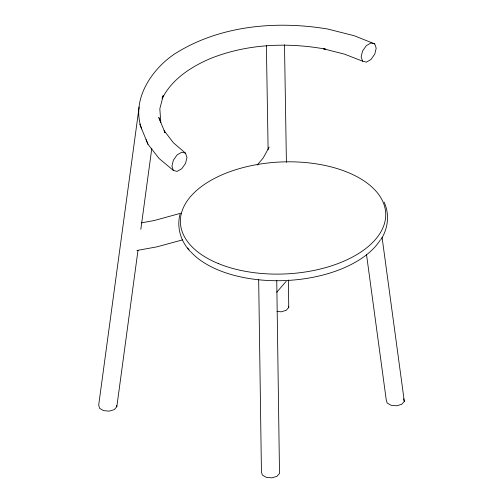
<?xml version="1.0" encoding="UTF-8"?>
<svg xmlns="http://www.w3.org/2000/svg" width="503" height="503" viewBox="0 0 503 503"><rect width="100%" height="100%" fill="white"/><g stroke="black" fill="none" stroke-linecap="round" stroke-linejoin="round"><path stroke-width="0.75" d="M180.03 214.228C176.515 227.488 180.81 241.377 190.059 251.261M139.111 107.076L98.689 405.078L99.575 408.317L103.587 410.63L109.189 411.14L114.238 409.656L116.815 406.738L137.992 250.337M140.834 229.33L151.793 148.41M162.186 97.978L163.343 95.293L159.828 108.774L160.803 122.386L158.785 117.438L164.915 132.528M380.677 239.981C388.102 228.834 389.812 214.429 384.129 202.143M269.155 147.121L263.22 157.923L257.171 165.135M162.104 98.72C171.925 79.002 191.341 66.597 211.046 58.285C247.275 43.937 287.364 42.195 325.447 49.112L323.662 48.848L344.612 54.186L362.581 61.177L366.347 62.158L371 59.473L374.76 54.142L376.2 48.206L374.76 43.931L354.282 35.751L327.654 29.011C275.883 20.403 218.994 25.458 173.994 54.343C150.938 70.137 130.95 100.43 141.727 129.013M276.688 292.281L286.182 281.366M288.32 279.982L288.766 307.434L286.201 310.345L281.164 311.822L276.977 311.439M382.079 237.347L404.311 401.4L401.74 404.311L396.697 405.789L391.114 405.28L387.115 402.972L386.229 399.747L366.492 254.348M181.105 213.14L154.396 220.49L141.475 222.854M182.451 239.906L156.854 246.866L136.854 250.5M374.76 43.931L371 42.944L366.347 45.628L362.581 50.96L361.148 56.896L362.581 61.177M185.532 153.176L181.772 152.195L177.119 154.88L173.359 160.206L171.919 166.147L173.359 170.423L177.119 171.41L181.772 168.725L185.532 163.393L186.971 157.458L185.532 153.176L173.428 142.802L164.179 130.711L165.003 132.729M173.359 170.423L159.193 158.602L147.97 144.26L139.708 124.065M146.059 139.545L147.97 144.26M403.601 398.816L404.311 401.4M288.414 306.145L288.766 307.434M116.457 405.443L116.815 406.738M284.491 44.685L286.408 162.337M266.383 45.377L268.112 149.699M276.751 280.253L279.505 473.461L276.933 476.366L271.903 477.85L266.32 477.341L262.321 475.033L261.434 471.808L258.668 279.385M380.004 240.415A102.763 56.028 -2.6 0 1 288.439 280.397A102.763 56.028 -2.6 0 1 190.624 251.619M189.059 249.784A102.763 56.028 -2.6 0 1 187.619 247.91M218.208 263.503A102.763 56.028 -2.6 0 0 384.437 223.621A102.763 56.028 -2.6 0 0 246.533 166.726A102.763 56.028 -2.6 0 0 218.208 263.503"/></g></svg>
